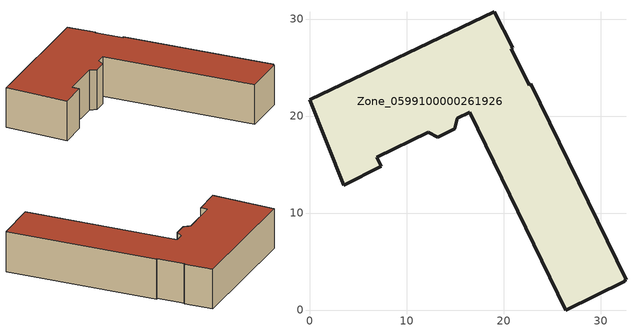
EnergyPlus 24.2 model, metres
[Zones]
Zone_0599100000261926
 floor ground (C_G): 14.98,18.68 13.22,17.82 12.23,18.32 6.92,15.74 7.4,14.81 3.54,12.89 0,21.67 19.02,30.73 20.94,27.01 20.8,26.95 22.63,23.19 22.83,23.34 32.62,3.13 32.45,3.04 32.48,2.96 26.41,0 16.54,20.41 15.24,19.78 z0
 wall outside (C_F): 3.54,12.89 7.4,14.81 6.92,15.74 12.23,18.32 13.22,17.82 14.98,18.68 15.24,19.78 16.54,20.41 26.41,0 32.48,2.96 32.45,3.04 32.62,3.13 22.83,23.34 22.63,23.19 20.8,26.95 20.94,27.01 19.02,30.73 0,21.67 3.54,12.89 z0:6.01
 roof outside (C_R): 16.54,20.41 26.41,0 32.48,2.96 32.45,3.04 32.62,3.13 22.83,23.34 22.63,23.19 20.8,26.95 20.94,27.01 19.02,30.73 0,21.67 3.54,12.89 7.4,14.81 6.92,15.74 12.23,18.32 13.22,17.82 14.98,18.68 15.24,19.78 z6.01
[BUILDING]
Pand.0599100000261926: North Axis=0; Terrain=City; Loads Convergence Tolerance Value=0.04; Temperature Convergence Tolerance Value=0.4; Solar Distribution=FullExterior; Maximum Number of Warmup Days=25; Minimum Number of Warmup Days=1
[Site:Location]
Rotterdam.The.Hague.AP_ZH_NLD Design_Conditions: Latitude=51.96; Longitude=4.45; Time Zone=1; Elevation=-4.5
[SITE:GROUNDTEMPERATURE:BUILDINGSURFACE]
18, 18, 18, 18, 18, 18, 18, 18, 18, 18, 18, 18
[MATERIAL] Thermal Absorptance=0.9; Solar Absorptance=0.7; Visible Absorptance=0.7
Name | Roughness | Thickness | Conductivity | Density | Specific Heat
G.D.1965 | MediumSmooth | 0.15 | 1 | 540 | 1210
F.D.1965 | Rough | 0.3 | 0.857143 | 1920 | 840
R.D.1965 | MediumRough | 0.2 | 0.08 | 1500 | 1000
[CONSTRUCTION]
C_G: G.D.1965
C_F: F.D.1965
C_R: R.D.1965
[ZONE]
Zone_0599100000261926: Type=1; Multiplier=1; Ceiling Height=Autocalculate; Volume=Autocalculate; Floor Area=autocalculate; Part of Total Floor Area=Yes
[ZONEINFILTRATION:DESIGNFLOWRATE]
Infil_Zone_0599100000261926: Zone or ZoneList or Space or SpaceList=Zone_0599100000261926; Schedule=AlwaysOn; Design Flow Rate Calculation Method=Flow/Area; Flow Rate per Floor Area=0.0042; Constant Term Coefficient=1; Temperature Term Coefficient=0; Velocity Term Coefficient=0; Velocity Squared Term Coefficient=0
[HVACTEMPLATE:ZONE:IDEALLOADSAIRSYSTEM]
Zone_0599100000261926: Maximum Heating Supply Air Temperature=50; Minimum Cooling Supply Air Temperature=13; Maximum Heating Supply Air Humidity Ratio=0.0156; Minimum Cooling Supply Air Humidity Ratio=0.0077; Heating Limit=NoLimit; Cooling Limit=NoLimit; Dehumidification Control Type=ConstantSensibleHeatRatio; Cooling Sensible Heat Ratio=0.7; Dehumidification Setpoint=60; Humidification Control Type=None; Humidification Setpoint=30; Outdoor Air Method=None; Outdoor Air Flow Rate per Person=0.00944; Outdoor Air Flow Rate per Zone Floor Area=0; Outdoor Air Flow Rate per Zone=0; Demand Controlled Ventilation Type=None; Outdoor Air Economizer Type=NoEconomizer; Heat Recovery Type=None; Sensible Heat Recovery Effectiveness=0.7; Latent Heat Recovery Effectiveness=0.65
[ZONECONTROL:THERMOSTAT]
ThermostatControl_Zone_0599100000261926: Zone or ZoneList=Zone_0599100000261926; Control Type Schedule=DualSetpointControlType; Control 1=Thermostat_Zone_0599100000261926; Temperature Difference Between Cutout And Setpoint=0
[THERMOSTATSETPOINT:DUALSETPOINT]
Thermostat_Zone_0599100000261926: Heating Setpoint Temperature Schedule=HeatingSetpoint_Zone_0599100000261926; Cooling Setpoint Temperature Schedule=CoolingSetpoint_Zone_0599100000261926
[SCHEDULE:COMPACT]
HeatingSetpoint_Zone_0599100000261926: Through: 12/31, For: AllDays, Until: 24:00, 21
CoolingSetpoint_Zone_0599100000261926: Through: 12/31, For: AllDays, Until: 24:00, 24
DualSetpointControlType: Through: 12/31, For: AllDays, Until: 24:00, 4
AlwaysOn: Through: 12/31, For: AllDays, Until: 24:00, 1
